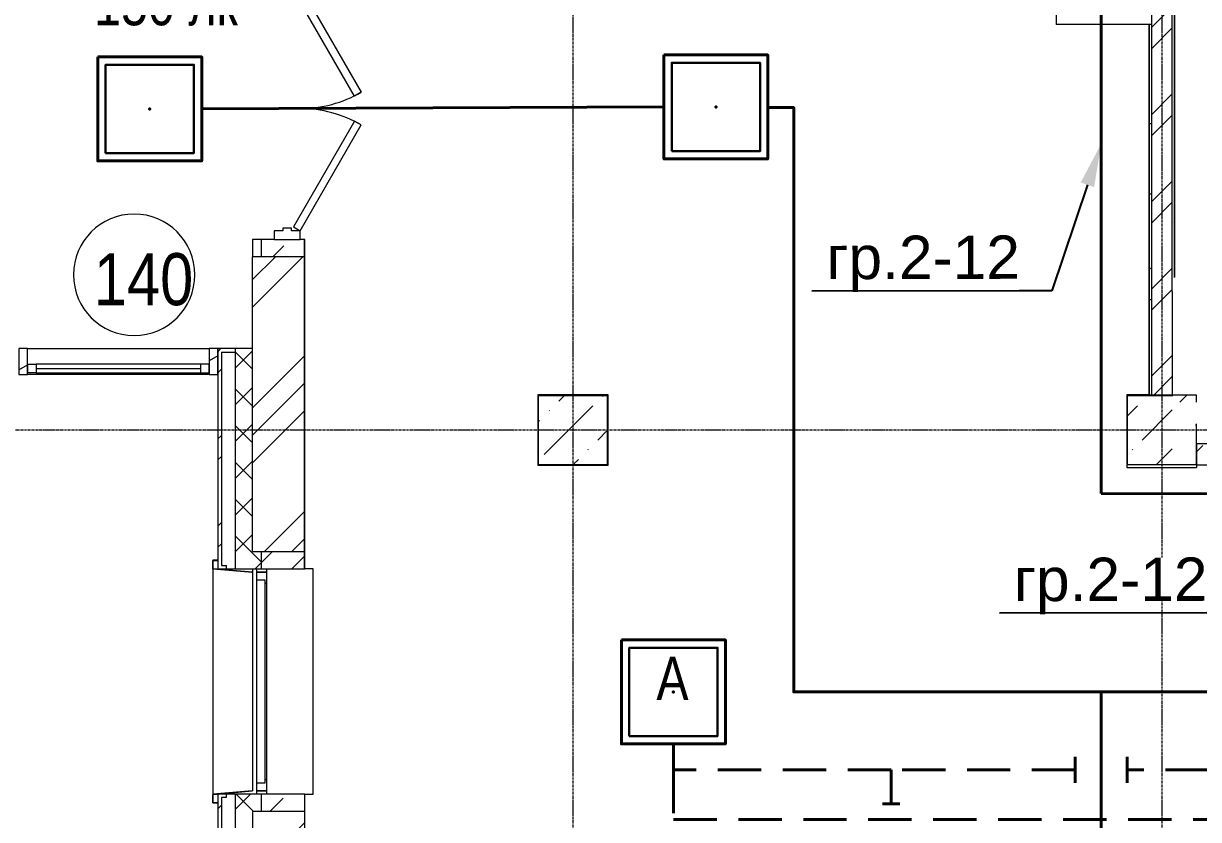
# Model space of a CAD drawing. Header units: metres. Extents: x 14298 to 227756, y -64870 to 286334.
# Drawn here: x 29490 to 36274, y -49532 to -44940 of the extents above; entities that cross this region are included whole.
import ezdxf
from ezdxf import colors
from ezdxf.entities.mleader import LeaderData, LeaderLine
from ezdxf.math import Vec2, Vec3

# ---------------------------------------------------------------- set-up
doc = ezdxf.new("R2010")
doc.units = ezdxf.units.M
for name, pattern in [('ADSK_Линия сетки', [21, 12, -3, 3, -3]), ('DASHED', [0.75, 0.5, -0.25]), ('HIDDEN2', [0.1875, 0.125, -0.0625])]:
    doc.linetypes.add(name, pattern=pattern)
for name, color, linetype, lineweight in [('A-AREA-IDEN', 7, 'Continuous', 9), ('A-DETL-THIN', 7, 'Continuous', 5), ('A-DOOR', 7, 'Continuous', 5), ('A-DOOR-FRAM', 7, 'Continuous', 13), ('A-GLAZ', 7, 'Continuous', 5), ('A-GLAZ-CWMG', 7, 'Continuous', 5), ('A-GLAZ-SILL', 7, 'Continuous', 5), ('A-WALL', 7, 'Continuous', 5), ('A-WALL-PATT', 7, 'Continuous', 18), ('I-WALL', 7, 'Continuous', 5), ('nadpisi', 84, 'Continuous', 13), ('S-COLS', 7, 'Continuous', 5), ('S-GRID', 7, 'Continuous', 9), ('ав осв', 1, 'HIDDEN2', 40), ('раб осв', 7, 'Continuous', 40), ('ЭЛ', 250, 'Continuous', 50), ('ЭЛ.сети', 5, 'Continuous', 100)]:
    doc.layers.add(name, color=color, linetype=linetype, lineweight=lineweight)
doc.styles.add('Arial', font='arial.ttf', dxfattribs={"width": 0.8, "height": 2.5})
doc.styles.add('GOST Common_I_1', font='ARIALN.TTF', dxfattribs={"height": 300})
doc.styles.add('ISOPEUR', font='isocpeui.ttf')
pattern_1 = [(45, (0, 0), (84.19025, 308.69666), [396.875, -79.375, 3.353, -76.022])]
pattern_2 = [(45, (0, 0), (-251.4472, 251.4472), []), (45, (0, 381), (-251.4472, 251.4472), [])]
pattern_3 = [(0, (0, 0), (812.8, 203.2), [33.528, -576.072, 33.528, -576.072, -3251.2]), (0, (0, 0), (812.8, 203.2), [-1219.2, 33.528, -1185.672, 33.528, -576.072, -1422.4]), (0, (0, 0), (812.8, 203.2), [-3048, 33.528, -372.872, 33.528, -982.472]), (120, (304.8, 101.6), (-582.37636, 602.30545), [33.528, -576.072, 33.528, -576.072, -3251.2]), (120, (304.8, 101.6), (-582.37636, 602.30545), [-1219.2, 33.528, -1185.672, 33.528, -576.072, -1422.4]), (120, (304.8, 101.6), (-582.37636, 602.30545), [-3048, 33.528, -372.872, 33.528, -982.472]), (240, (406.4, 508), (-230.42364, -805.50545), [33.528, -576.072, 33.528, -576.072, -3251.2]), (240, (406.4, 508), (-230.42364, -805.50545), [-1219.2, 33.528, -1185.672, 33.528, -576.072, -1422.4]), (240, (406.4, 508), (-230.42364, -805.50545), [-3048, 33.528, -372.872, 33.528, -982.472])]
pattern_4 = [(45, (0, 0), (-106.066, 106.066), []), (135, (0, 0), (-106.066, -106.066), [])]
pattern_5 = [(45, (0, 0), (38.89087, 251.0229), [300, -50, 10, -50])]

# ---------------------------------------------------------------- blocks, each defined once
blk = doc.blocks.new('КДП АПК - КР_rvt-1-1 этаж')
at = {"layer": 'S-COLS', "lineweight": 13}
h = blk.add_hatch(dxfattribs=at)
h.set_pattern_fill('FP_125', color=256, style=0, pattern_type=2)
h.set_pattern_definition(pattern_1)
h.paths.add_polyline_path([(32462.7, -46845.6), (32862.7, -46845.6), (32862.7, -46445.6), (32462.7, -46445.6)], flags=0)
h = blk.add_hatch(dxfattribs=at)
h.set_pattern_fill('FP_125', color=256, style=0, pattern_type=2)
h.set_pattern_definition(pattern_1)
h.paths.add_polyline_path([(36262.7, -46845.6), (36262.7, -46610.9), (36251.5, -46611.8), (36188.3, -46845.6), (36251.5, -46845.6)], flags=0)
h.paths.add_polyline_path([(36052.4, -46845.6), (36122.7, -46845.6), (36122.7, -46485.6), (36262.7, -46485.6), (36262.7, -46445.6), (35862.7, -46445.6), (35862.7, -46845.6)], flags=0)
for p, q in [((32862.7, -46445.6), (32462.7, -46445.6)), ((32462.7, -46445.6), (32462.7, -46845.6)), ((32862.7, -46845.6), (32862.7, -46445.6)), ((36262.7, -46445.6), (35862.7, -46445.6)), ((35862.7, -46445.6), (35862.7, -46845.6)), ((36262.7, -46485.6), (36262.7, -46445.6)), ((36262.7, -46845.6), (36262.7, -46610.9)), ((32462.7, -46845.6), (32862.7, -46845.6)), ((35862.7, -46845.6), (36122.7, -46845.6)), ((36188.3, -46845.6), (36262.7, -46845.6))]:
    blk.add_line(p, q, dxfattribs=at)
blk = doc.blocks.new('Окно 1-Распашное - С фрамугой_ один переплет с одинарным стеклопакетом - 21519-2003 - ОА С 2068-1168 Фр Л ГОСТ 21519-2003-1428059-1 этаж')
at = {"layer": 'A-GLAZ', "color": 36, "true_color": 0x804000}
for p, q in [((-650, 125), (-630, 125)), ((-650, 70), (-650, 125)), ((-630, 70), (-650, 70)), ((-630, 125), (-630, 70)), ((630, 125), (650, 125)), ((630, 70), (630, 125)), ((650, 70), (630, 70)), ((650, 125), (650, 70))]:
    blk.add_line(p, q, dxfattribs=at)
at = {"layer": 'A-GLAZ', "lineweight": 13}
for p, q in [((-630, 125), (-586, 125)), ((-630, 70), (-630, 125)), ((-568, 70), (-630, 70)), ((630, 70), (568, 70)), ((586, 125), (630, 125)), ((630, 125), (630, 70))]:
    blk.add_line(p, q, dxfattribs=at)
at = {"layer": 'A-GLAZ'}
for p, q in [((-586, 125), (586, 125)), ((-586, 78), (-586, 125)), ((586, 78), (-586, 78)), ((-568, 70), (-568, 78)), ((568, 70), (-568, 70)), ((568, 78), (568, 70)), ((586, 125), (586, 78))]:
    blk.add_line(p, q, dxfattribs=at)
blk = doc.blocks.new('Дверь-ВНУТРЕННЯЯ - ДГ 21-15-1886256-1 этаж')
at = {"layer": 'A-DOOR', "lineweight": 13}
for p, q in [((-705, 131.4), (-94.5, 483.9)), ((-94.5, 483.9), (-72, 444.9)), ((94.5, 483.9), (72, 444.9)), ((705, 131.4), (94.5, 483.9)), ((-72, 444.9), (-682.5, 92.4)), ((72, 444.9), (682.5, 92.4)), ((-682.5, 92.4), (-705, 131.4)), ((682.5, 92.4), (705, 131.4))]:
    blk.add_line(p, q, dxfattribs=at)
at = {"layer": 'A-DOOR'}
for centre, start, end in [((-705, 131.4), 0, 30), ((705, 131.4), 150, 180)]:
    blk.add_arc(centre, 705, start, end, dxfattribs=at)
at = {"layer": 'A-DOOR-FRAM'}
for p, q in [((-705, 131.4), (-755, 131.4)), ((-755, 131.4), (-755, -18.6)), ((-705, 81.6), (-705, 131.4)), ((-689.1, 81.6), (-705, 81.6)), ((-689.1, 30.6), (-689.1, 81.6)), ((705, 81.6), (689.1, 81.6)), ((689.1, 81.6), (689.1, 30.6)), ((705, 131.4), (705, 81.6)), ((755, 131.4), (705, 131.4)), ((755, -18.6), (755, 131.4)), ((-705, -18.6), (-705, 30.6)), ((-705, 30.6), (-689.1, 30.6)), ((689.1, 30.6), (705, 30.6)), ((705, 30.6), (705, -18.6)), ((-755, -18.6), (-705, -18.6)), ((705, -18.6), (755, -18.6))]:
    blk.add_line(p, q, dxfattribs=at)
blk = doc.blocks.new('AC-Подоконники1 - ПВХ-1858659-1 этаж')
at = {"layer": 'A-GLAZ-SILL'}
for p, q in [((-650, -223), (-650, -270)), ((-650, -270), (650, -270)), ((650, -270), (650, -223))]:
    blk.add_line(p, q, dxfattribs=at)
blk = doc.blocks.new('M_Тент витража777 - M_Тент витража одинарное справо-2678805-1 этаж')
at = {"layer": 'A-GLAZ', "lineweight": 13}
for p, q in [((-525, -20), (-525, 30)), ((-525, 30), (-475, 30)), ((-525, 30), (-525, -20)), ((-475, 30), (-475, -20)), ((-475, 4.6), (475, 4.6)), ((475, 30), (475, -20)), ((525, 30), (475, 30)), ((525, -20), (525, 30)), ((525, -20), (525, 30)), ((-475, -20), (-525, -20)), ((475, -20), (525, -20))]:
    blk.add_line(p, q, dxfattribs=at)
at = {"layer": 'A-GLAZ'}
for p, q in [((475, 30), (-475, 30)), ((-475, -20), (475, -20))]:
    blk.add_line(p, q, dxfattribs=at)
blk = doc.blocks.new('Прямоугольный импост - 50 x 150мм-2243404-1 этаж')
at = {"layer": 'A-GLAZ-CWMG'}
h = blk.add_hatch(dxfattribs=at)
h.set_pattern_fill('FP_130', color=256, style=0, pattern_type=2)
h.set_pattern_definition([(330, (-30612.65, -46935.67), (60, 103.92305), [])])
h.paths.add_polyline_path([(-50, 30), (0, 30), (0, -120), (-50, -120)], flags=0)
at = {"layer": 'A-GLAZ-CWMG', "lineweight": 18}
for p, q in [((-50, 30), (0, 30)), ((-50, -120), (-50, 30)), ((0, 30), (0, -120)), ((0, -120), (-50, -120))]:
    blk.add_line(p, q, dxfattribs=at)
blk = doc.blocks.new('Прямоугольный импост - 50 x 150мм-2243405-1 этаж')
at = {"layer": 'A-GLAZ-CWMG'}
h = blk.add_hatch(dxfattribs=at)
h.set_pattern_fill('FP_131', color=256, style=0, pattern_type=2)
h.set_pattern_definition([(210, (29462.65, -46935.67), (60, -103.92305), [])])
h.paths.add_polyline_path([(0, 30), (-50, 30), (-50, -120), (0, -120), (0, 24.9)], flags=0)
at = {"layer": 'A-GLAZ-CWMG', "lineweight": 18}
for p, q in [((-50, 30), (-50, -120)), ((-5.6, 30), (-50, 30)), ((0, 30), (-5.6, 30)), ((0, -120), (0, 30)), ((-50, -120), (-5.6, -120)), ((-5.6, -120), (0, -120))]:
    blk.add_line(p, q, dxfattribs=at)
blk = doc.blocks.new('Прямоугольный импост - 50 x 150мм-2243394-1 этаж')
at = {"layer": 'A-GLAZ-CWMG'}
for p, q in [((29512.7, -46815.6), (30562.7, -46815.6)), ((30562.7, -46965.6), (29512.7, -46965.6))]:
    blk.add_line(p, q, dxfattribs=at)
blk = doc.blocks.new('ПСС_Марка_помещения - Имя_2_5мм-224473-1 этаж')
at = {"layer": 'A-AREA-IDEN'}
for start, end in [(360, 180), (180, 360)]:
    blk.add_arc((-0.074, 0.039), 3.5, start, end, dxfattribs=at)
blk = doc.blocks.new('ARS.R UNI LED')
at = {"color": 5, "lineweight": 30, "ltscale": 100}
blk.add_lwpolyline([(2913222.7, 2072748.5), (2913732.7, 2072748.5), (2913732.7, 2073258.5), (2913222.7, 2073258.5)], close=True, dxfattribs=at)
at = {"color": 0, "lineweight": 40, "ltscale": 100}
blk.add_point((2913477.7, 2073003.5), dxfattribs=at)
at = {"layer": 'ЭЛ', "color": 5, "lineweight": 40, "ltscale": 10}
blk.add_lwpolyline([(2913177.7, 2073303.5), (2913777.7, 2073303.5), (2913777.7, 2072703.5), (2913177.7, 2072703.5)], close=True, dxfattribs=at)

msp = doc.modelspace()

# ---------------------------------------------------------------- hatches: boundary and pattern name
at = {"layer": 'A-WALL-PATT', "lineweight": 15, "true_color": 0x787878}
h = msp.add_hatch(dxfattribs=at)
h.set_pattern_fill('FP_114', color=8, style=0, pattern_type=2)
h.set_pattern_definition(pattern_4)
h.paths.add_polyline_path([(30812.6532, -55385.6443), (30812.6532, -53085.821), (30712.6532, -53085.821), (30712.6532, -55385.6443), (30763.6438, -55385.6443)], flags=0)
h.paths.add_polyline_path([(30763.6438, -51785.821), (30812.6532, -51785.821), (30812.6532, -49385.821), (30712.6532, -49385.821), (30712.6532, -51785.821)], flags=0)
h.paths.add_polyline_path([(30812.6532, -48085.821), (30812.6532, -46815.6443), (30712.6532, -46815.6443), (30712.6532, -48085.821), (30763.6438, -48085.821)], flags=0)
h.paths.add_polyline_path([(30763.6438, -44015.6443), (30812.6532, -44015.6443), (30812.6532, -42185.6443), (30712.6532, -42185.6443), (30712.6532, -44015.6443)], flags=0)
at = {"layer": 'A-WALL-PATT', "lineweight": 15}
h = msp.add_hatch(dxfattribs=at)
h.set_pattern_fill('FP_2', color=256, style=0, pattern_type=2)
h.set_pattern_definition([(45, (0, 0), (-449.013, 449.013), []), (45, (158.75, 0), (0, 898.0256), []), (45, (-158.75, 0), (0, 898.0256), [])])
h.paths.add_polyline_path([(30812.6532, -55385.6443), (31112.6532, -55385.6443), (31112.6532, -53185.821), (30812.6532, -53185.821), (30812.6532, -55353.691)], flags=0)
h.paths.add_polyline_path([(30812.6532, -51685.821), (31112.6532, -51685.821), (31112.6532, -49485.821), (30812.6532, -49485.821), (30812.6532, -50382.5185)], flags=0)
h.paths.add_polyline_path([(31112.6532, -47985.821), (31112.6532, -46285.821), (30812.6532, -46285.821), (30812.6532, -47985.821), (30862.6532, -47985.821)], flags=0)
h.paths.add_polyline_path([(31112.6532, -44575.821), (31112.6532, -42185.6443), (30812.6532, -42185.6443), (30812.6532, -44575.821), (30862.6532, -44575.821)], flags=0)
h = msp.add_hatch(dxfattribs=at)
h.set_pattern_fill('FP_1', color=256, style=0, pattern_type=2)
h.set_pattern_definition(pattern_2)
h.paths.add_polyline_path([(36002.6532, -47085.6443), (36122.6532, -47085.6443), (36122.6532, -42585.6443), (36002.6532, -42585.6443), (36002.6532, -47082.6443)], flags=0)
h = msp.add_hatch(dxfattribs=at)
h.set_pattern_fill('FP_81', color=256, style=0, pattern_type=2)
h.set_pattern_definition(pattern_3)
h.paths.add_polyline_path([(36122.6532, -46405.6437), (36134.6532, -46405.6437), (36134.6532, -42585.6443), (36122.6532, -42585.6443), (36122.6532, -46402.6437)], flags=0)
h = msp.add_hatch(dxfattribs=at)
h.set_pattern_fill('FP_81', color=256, style=0, pattern_type=2)
h.set_pattern_definition(pattern_3)
h.paths.add_polyline_path([(36134.6532, -46402.6437), (36137.6532, -46402.6437), (36137.6532, -42588.6443), (36134.6532, -42588.6443), (36134.6532, -46121.5135)], flags=0)
h = msp.add_hatch(dxfattribs=at)
h.set_pattern_fill('FP_81', color=256, style=0, pattern_type=2)
h.set_pattern_definition(pattern_3)
h.paths.add_polyline_path([(31115.6532, -49485.6443), (31115.6532, -49385.821), (31112.6532, -49385.821), (31112.6532, -49485.6443)], flags=0)
h.paths.add_polyline_path([(31112.6532, -48085.821), (31115.6532, -48085.821), (31115.6532, -46185.821), (31112.6532, -46185.821), (31112.6532, -47985.821)], flags=0)
h.paths.add_polyline_path([(31115.6532, -44675.821), (31115.6532, -43870.6446), (31112.6532, -43870.6446), (31112.6532, -44675.821)], flags=0)
h = msp.add_hatch(dxfattribs=at)
h.set_pattern_fill('FP_81', color=256, style=0, pattern_type=2)
h.set_pattern_definition(pattern_3)
h.paths.add_polyline_path([(35990.6532, -47082.6443), (35990.6532, -44945.6449), (35987.6532, -44945.6449), (35987.6532, -47082.6443)], flags=0)
h = msp.add_hatch(dxfattribs=at)
h.set_pattern_fill('FP_81', color=256, style=0, pattern_type=2)
h.set_pattern_definition(pattern_3)
h.paths.add_polyline_path([(36002.6532, -47085.6443), (36002.6532, -44945.6449), (35990.6532, -44945.6449), (35990.6532, -47085.6443)], flags=0)
h = msp.add_hatch(dxfattribs=at)
h.set_pattern_fill('FP_127', color=256, style=0, pattern_type=2)
h.set_pattern_definition(pattern_5)
h.paths.add_polyline_path([(30986.8657, -46285.821), (31112.6532, -46285.821), (31112.6532, -46185.821), (30862.6532, -46185.821), (30862.6532, -46285.821), (30937.6532, -46285.821)], flags=0)
h = msp.add_hatch(dxfattribs=at)
h.set_pattern_fill('FP_1', color=256, style=0, pattern_type=2)
h.set_pattern_definition(pattern_2)
h.paths.add_polyline_path([(30632.6532, -55385.6443), (30632.6532, -53105.821), (30662.6532, -53105.821), (30662.6532, -53085.821), (30612.6532, -53085.821), (30612.6532, -55385.6443)], flags=0)
h.paths.add_polyline_path([(30662.6532, -51785.821), (30662.6532, -51765.821), (30632.6532, -51765.821), (30632.6532, -49405.821), (30662.6532, -49405.821), (30662.6532, -49385.821), (30612.6532, -49385.821), (30612.6532, -51785.821)], flags=0)
h.paths.add_polyline_path([(30662.6532, -48085.821), (30662.6532, -48065.821), (30632.6532, -48065.821), (30632.6532, -46835.6443), (30712.6532, -46835.6443), (30712.6532, -46815.6443), (30612.6532, -46815.6443), (30612.6532, -48085.821)], flags=0)
h = msp.add_hatch(dxfattribs=at)
h.set_pattern_fill('FP_1', color=256, style=0, pattern_type=2)
h.set_pattern_definition([(45, (-935.26, 0), (-251.4472, 251.4472), []), (45, (-935.26, 381), (-251.4472, 251.4472), [])])
h.paths.add_polyline_path([(39526.6352, -47485.6443), (39526.6352, -47365.6443), (37346.9737, -47365.6443), (37346.9737, -47485.6443), (39348.1954, -47485.6443)])
h.paths.add_polyline_path([(36262.6532, -47494.9002), (37357.3948, -47485.6443), (37357.3948, -47365.6443), (36262.6532, -47374.9002)])
at = {"layer": 'A-WALL-PATT', "lineweight": 15, "true_color": 0x787878}
h = msp.add_hatch(dxfattribs=at)
h.set_pattern_fill('FP_114', color=8, style=0, pattern_type=2)
h.set_pattern_definition(pattern_4)
h.paths.add_polyline_path([(30812.6532, -48085.821), (30862.6532, -48085.821), (30862.6532, -47985.821), (30812.6532, -47985.821)], flags=0)
at = {"layer": 'A-WALL-PATT', "lineweight": 15}
h = msp.add_hatch(dxfattribs=at)
h.set_pattern_fill('FP_127', color=256, style=0, pattern_type=2)
h.set_pattern_definition(pattern_5)
h.paths.add_polyline_path([(30862.6532, -48085.821), (31112.6532, -48085.821), (31112.6532, -47985.821), (30862.6532, -47985.821)], flags=0)
h = msp.add_hatch(dxfattribs=at)
h.set_pattern_fill('FP_127', color=256, style=0, pattern_type=2)
h.set_pattern_definition(pattern_5)
h.paths.add_polyline_path([(30812.6532, -48105.821), (30812.6532, -48104.8172), (30583.6532, -48084.9042), (30583.6532, -48036.821), (30582.6532, -48035.821), (30582.6532, -48085.821), (30763.6438, -48101.5593)], flags=0)
h = msp.add_hatch(dxfattribs=at)
h.set_pattern_fill('FP_127', color=256, style=0, pattern_type=2)
h.set_pattern_definition(pattern_5)
h.paths.add_polyline_path([(30582.6532, -49435.821), (30583.6532, -49434.821), (30583.6532, -49386.7378), (30582.6532, -49385.821)], flags=0)
at = {"layer": 'A-WALL-PATT', "lineweight": 15, "true_color": 0x787878}
h = msp.add_hatch(dxfattribs=at)
h.set_pattern_fill('FP_114', color=8, style=0, pattern_type=2)
h.set_pattern_definition(pattern_4)
h.paths.add_polyline_path([(30812.6532, -49485.821), (30862.6532, -49485.821), (30862.6532, -49385.821), (30812.6532, -49385.821)], flags=0)
at = {"layer": 'A-WALL-PATT', "lineweight": 15}
h = msp.add_hatch(dxfattribs=at)
h.set_pattern_fill('FP_127', color=256, style=0, pattern_type=2)
h.set_pattern_definition(pattern_5)
h.paths.add_polyline_path([(31112.6532, -49485.821), (31112.6532, -49385.821), (30862.6532, -49385.821), (30862.6532, -49485.821)], flags=0)

# ---------------------------------------------------------------- linework, layer by layer
at = {"layer": 'A-DETL-THIN', "lineweight": 15}
msp.add_line((36122.6532, -46485.6437), (36122.6532, -47088.8995), dxfattribs=at)
at = {"layer": 'A-WALL', "lineweight": 15}
for p, q in [((36122.6532, -46402.6437), (36122.6532, -42585.6443)), ((36134.6532, -46405.6437), (36134.6532, -42585.6443)), ((36137.6532, -46402.6437), (36137.6532, -42588.6443)), ((35452.4521, -43855.6446), (35452.4521, -44945.6449)), ((36002.6532, -44865.6449), (36002.6532, -47082.6443)), ((36002.6532, -44945.6449), (35452.4521, -44945.6449)), ((35987.6532, -44948.6449), (35987.6532, -47082.6443)), ((35990.6532, -47085.6443), (35990.6532, -44945.6449)), ((30937.6532, -46185.821), (30812.6532, -46185.821)), ((30812.6532, -46185.821), (30812.6532, -46285.821)), ((30862.6532, -46185.821), (30862.6532, -46285.821)), ((31115.6532, -46185.821), (31087.6532, -46185.821)), ((31112.6532, -48085.821), (31112.6532, -46185.821)), ((31115.6532, -48085.821), (31115.6532, -46185.821)), ((30862.6532, -46285.821), (30812.6532, -46285.821)), ((30812.6532, -47985.821), (30812.6532, -46285.821)), ((31112.6532, -46285.821), (30862.6532, -46285.821)), ((36122.6532, -46405.6437), (36122.6532, -46402.6437)), ((36122.6532, -46485.6437), (36122.6532, -46405.6437)), ((30632.6532, -46835.6443), (30632.6532, -48065.821)), ((30632.6532, -46835.6443), (30712.6532, -46835.6443)), ((30712.6532, -46815.6443), (30712.6532, -48085.821)), ((30812.6532, -46815.6443), (30809.6532, -46815.6443)), ((32865.6532, -47082.6443), (32459.6532, -47082.6443)), ((32459.6532, -47082.6443), (32459.6532, -47488.6443)), ((32462.6532, -47085.6443), (32862.6532, -47085.6443)), ((32462.6532, -47485.6443), (32462.6532, -47085.6443)), ((32862.6532, -47085.6443), (32862.6532, -47485.6443)), ((32865.6532, -47488.6443), (32865.6532, -47082.6443)), ((35987.6532, -47082.6443), (35859.6532, -47082.6443)), ((35859.6532, -47082.6443), (35859.6532, -47500.6443)), ((35862.6532, -47085.6443), (36122.6532, -47085.6443)), ((35862.6532, -47485.6443), (35862.6532, -47085.6443)), ((36002.6532, -47082.6443), (36002.6532, -47085.6443)), ((37357.3948, -47365.6443), (36262.6532, -47365.6443)), ((36262.6532, -47365.6443), (36262.6532, -47500.6443)), ((32862.6532, -47485.6443), (32462.6532, -47485.6443)), ((35862.6532, -47485.6443), (35859.6532, -47485.6443)), ((36262.6532, -47485.6443), (35862.6532, -47485.6443)), ((36262.6532, -47485.6443), (37357.3948, -47485.6443)), ((32459.6532, -47488.6443), (32865.6532, -47488.6443)), ((35859.6532, -47500.6443), (36262.6532, -47500.6443)), ((30812.6532, -47985.821), (31112.6532, -47985.821)), ((30862.6532, -47985.821), (30862.6532, -48085.821)), ((30612.6532, -48035.821), (30582.6532, -48035.821)), ((30582.6532, -48035.821), (30582.6532, -48085.821)), ((30582.6532, -48085.821), (30812.6532, -48105.821)), ((30582.6532, -48085.821), (30582.6532, -49385.821)), ((30583.6532, -48084.9042), (30583.6532, -48036.821)), ((30583.6532, -48036.821), (30612.6532, -48036.821)), ((30812.6532, -48104.8172), (30583.6532, -48084.9042)), ((30632.6532, -48065.821), (30662.6532, -48065.821)), ((30662.6532, -48085.821), (30662.6532, -48065.821)), ((30812.6532, -48085.821), (30812.6532, -48104.8172)), ((30892.6532, -48085.821), (31115.6532, -48085.821)), ((30812.6532, -48105.821), (30812.6532, -48104.8172)), ((30812.6532, -48105.821), (30812.6532, -49365.821)), ((30812.6532, -49365.821), (30582.6532, -49385.821)), ((30583.6532, -49386.7378), (30812.6532, -49366.8248)), ((30812.6532, -49366.8248), (30812.6532, -49365.821)), ((30582.6532, -49385.821), (30582.6532, -49435.821)), ((30582.6532, -49435.821), (30612.6532, -49435.821)), ((30583.6532, -49434.821), (30583.6532, -49386.7378)), ((30612.6532, -49434.821), (30583.6532, -49434.821)), ((30632.6532, -49405.821), (30632.6532, -51765.821)), ((30662.6532, -49405.821), (30632.6532, -49405.821)), ((30662.6532, -49405.821), (30662.6532, -49385.821)), ((30712.6532, -49385.821), (30712.6532, -51785.821)), ((30862.6532, -49385.821), (30862.6532, -49485.821)), ((31115.6532, -49385.821), (30892.6532, -49385.821)), ((31112.6532, -49385.821), (31112.6532, -49485.6443)), ((31115.6532, -49482.6443), (31115.6532, -49385.821)), ((30812.6532, -49485.821), (30812.6532, -51685.821)), ((31112.6532, -49485.821), (30812.6532, -49485.821)), ((31112.6532, -49485.6443), (31112.6532, -50085.6443))]:
    msp.add_line(p, q, dxfattribs=at)
at = {"layer": 'I-WALL', "lineweight": 15}
for p, q in [((30809.6532, -46815.6443), (30612.6532, -46815.6443)), ((30612.6532, -46815.6443), (30612.6532, -48085.821)), ((30612.6532, -48085.821), (30837.6532, -48085.821)), ((30612.6532, -49385.821), (30612.6532, -49384.2161)), ((30837.6532, -49385.821), (30612.6532, -49385.821)), ((30612.6532, -49385.821), (30612.6532, -51785.821))]:
    msp.add_line(p, q, dxfattribs=at)
at = {"layer": 'S-GRID', "linetype": 'ADSK_Линия сетки', "lineweight": 15}
for p, q in [((32662.6532, -39335.6443), (32662.6532, -64052.4737)), ((36062.6532, -39335.6443), (36062.6532, -64052.4737)), ((45468.1606, -47285.6443), (28964.2024, -47285.6443))]:
    msp.add_line(p, q, dxfattribs=at)
at = {"layer": 'ав осв', "linetype": 'DASHED', "lineweight": 40, "ltscale": 500}
for points in [[(34499.7255, -49245.6547), (33242.8122, -49245.6547), (33242.8122, -49095.6443)], [(53742.8012, -49245.6547), (46082.8085, -49245.6547), (46082.8085, -49245.6547), (46082.8085, -49095.6469), (46082.8085, -49245.6547), (35862.6532, -49245.6547)], [(35562.6532, -49170.6547), (35562.6532, -49320.6547)], [(35862.6532, -49170.6547), (35862.6532, -49320.6547)], [(33242.8122, -49245.6547), (33242.8122, -49531.7369), (37112.6532, -49531.7369)], [(35562.6532, -49245.6547), (34499.7255, -49245.6547)], [(34499.7255, -49245.6547), (34499.7255, -49440.6495)], [(34449.7255, -49440.6495), (34549.7255, -49440.6495)]]:
    msp.add_lwpolyline(points, dxfattribs=at)
at = {"layer": 'раб осв', "color": 0, "lineweight": 40}
for points in [[(34057.6532, -43637.4676), (34057.6532, -44067.4676), (34057.6532, -44067.4676), (35712.6532, -44067.4676), (35712.6532, -47650.6443)], [(30519.502, -45432.4333), (33187.7363, -45421.5534)], [(33787.7363, -45425.1353), (33937.7363, -45425.1353), (33937.7363, -48795.6443), (37222.8122, -48795.6443)], [(35712.6532, -47650.6443), (37632.6532, -47656.6443), (37632.6532, -47656.6443), (37632.6532, -47656.6443), (37632.6532, -47656.6443), (41105.2037, -47675.6443), (41105.2037, -47675.6443), (41105.2037, -47675.6443), (45422.6532, -47656.6443), (45422.6532, -47656.6443), (45422.6532, -47656.6443), (51767.9986, -47656.6443), (51767.9986, -47276.6443), (51767.9986, -47656.6443), (51447.6532, -47656.6443)], [(35712.6532, -48795.6443), (35712.6532, -55900.6443), (34962.4318, -55900.6443)], [(35712.6532, -48795.6443), (35712.6532, -48795.6443)]]:
    msp.add_lwpolyline(points, dxfattribs=at)

# ---------------------------------------------------------------- block references
at = {"lineweight": 13}
msp.add_blockref('КДП АПК - КР_rvt-1-1 этаж', (0, -639.2559), dxfattribs=at)
at = {"layer": 'A-AREA-IDEN', "lineweight": 15, "xscale": 99.99999999999993, "yscale": 99.99999999999993, "zscale": 99.99999999999993}
msp.add_blockref('ПСС_Марка_помещения - Имя_2_5мм-224473-1 этаж', (30136.6586, -46393.3984), dxfattribs=at)
at = {"layer": 'A-DOOR', "lineweight": 15, "rotation": 269.9999999999999}
msp.add_blockref('Дверь-ВНУТРЕННЯЯ - ДГ 21-15-1886256-1 этаж', (30956.3032, -45430.821), dxfattribs=at)
at = {"layer": 'A-GLAZ', "lineweight": 15}
msp.add_blockref('M_Тент витража777 - M_Тент витража одинарное справо-2678805-1 этаж', (30037.6532, -46935.6677), dxfattribs=at)
at = {"layer": 'A-GLAZ', "lineweight": 15, "rotation": 89.99999999999993}
msp.add_blockref('Окно 1-Распашное - С фрамугой_ один переплет с одинарным стеклопакетом - 21519-2003 - ОА С 2068-1168 Фр Л ГОСТ 21519-2003-1428059-1 этаж', (30962.6532, -48735.821), dxfattribs=at)
at = {"layer": 'A-GLAZ', "color": 7, "lineweight": 15, "true_color": 0xffffff, "rotation": 89.99999999999977}
msp.add_blockref('AC-Подоконники1 - ПВХ-1858659-1 этаж', (30892.6532, -48735.821), dxfattribs=at)
at = {"layer": 'A-GLAZ-CWMG', "lineweight": 15, "rotation": 180}
msp.add_blockref('Прямоугольный импост - 50 x 150мм-2243405-1 этаж', (29462.6532, -46935.6677), dxfattribs=at)
at = {"layer": 'A-GLAZ-CWMG', "lineweight": 15}
msp.add_blockref('Прямоугольный импост - 50 x 150мм-2243394-1 этаж', (0, 0), dxfattribs=at)
at = {"layer": 'A-GLAZ-CWMG', "lineweight": 15, "extrusion": (0, 0, -1), "rotation": 180}
msp.add_blockref('Прямоугольный импост - 50 x 150мм-2243404-1 этаж', (-30612.6532, -46935.6677), dxfattribs=at)
at = {"layer": 'раб осв', "color": 0, "lineweight": 40, "ltscale": 100}
for p in [(-2883258.2031, -2118435.9824), (-2879989.9687, -2118425.1024), (-2880234.8929, -2121799.1934)]:
    msp.add_blockref('ARS.R UNI LED', p, dxfattribs=at)

# ---------------------------------------------------------------- texts
at = {"layer": 'A-AREA-IDEN', "lineweight": 15, "insert": (29896.9742, -46264.9384), "char_height": 300, "width": 577.215, "attachment_point": 1, "style": 'GOST Common_I_1'}
msp.add_mtext('140', dxfattribs=at)
at = {"layer": 'nadpisi', "color": 7, "char_height": 250, "style": 'Arial'}
for s, insert, width, attachment_point in [('150 лк', (29898.2269, -44700.3923), 1402.065175, 1), ('{\\C1;А}', (33237.3434, -48718.3877), 226.187696, 5)]:
    msp.add_mtext(s, dxfattribs=dict(at, insert=insert, width=width, attachment_point=attachment_point))

# ---------------------------------------------------------------- next in the draw order: leaders
at = {"layer": 'ЭЛ.сети', "color": 0, "lineweight": 5}
ml = msp.add_multileader_mtext('Standard', dxfattribs=at)
ml.set_content('{\\fArial|b0|i0|c204|p34;гр.2-12}', style='ISOPEUR')
ml.set_leader_properties()
ml.build(insert=Vec2(0, 0))
ml.multileader.update_dxf_attribs({"text_left_attachment_type": 6, "text_right_attachment_type": 6, "dogleg_length": 100, "arrow_head_size": 250})
ctx = ml.context
ctx.base_point, ctx.char_height, ctx.arrow_head_size, ctx.landing_gap_size, ctx.plane_origin, ctx.plane_x_axis, ctx.plane_y_axis = Vec3(34088.7799, -46484.1727), 250, 250, 37.4122, Vec3(-25559.8441, -3737.0314), Vec3(0.999998436, 0.001768603), Vec3(-0.001768603, 0.999998436)
ctx.left_attachment, ctx.right_attachment = 6, 6
notes = []
notes.append((ctx, [(1, (1, 1, 0), (35426.7203, -46481.8064), (-0.999998436, -0.001768603), 187.0608, [(0, [(35712.6532, -45633.6434)], 0, [])])]))
ctx.mtext.insert, ctx.mtext.text_direction, ctx.mtext.rotation, ctx.mtext.line_spacing_factor, ctx.mtext.flow_direction = Vec3(34125.6271, -46164.7005), Vec3(0.999998436, 0.001768603), 0.001768604, 0.8, 5
ctx.mtext.has_bg_fill, ctx.mtext.bg_color, ctx.mtext.bg_scale_factor, ctx.mtext.bg_transparency, ctx.mtext.use_window_bg_color = 1, -1073741824, 1, 0, 1
ml = msp.add_multileader_mtext('Standard', dxfattribs=at)
ml.set_content('{\\fArial|b0|i0|c204|p34;гр.2-12}', style='ISOPEUR')
ml.set_leader_properties()
ml.build(insert=Vec2(0, 0))
ml.multileader.update_dxf_attribs({"text_left_attachment_type": 6, "text_right_attachment_type": 6, "dogleg_length": 100, "arrow_head_size": 250})
ctx = ml.context
ctx.base_point, ctx.char_height, ctx.arrow_head_size, ctx.landing_gap_size, ctx.plane_origin, ctx.plane_x_axis, ctx.plane_y_axis = Vec3(35171.5224, -48341.8324), 250, 250, 37.4122, Vec3(-24477.1016, -6923.8069), Vec3(0.999998436, 0.001768603), Vec3(-0.001768603, 0.999998436)
ctx.left_attachment, ctx.right_attachment = 6, 6
notes.append((ctx, [(1, (1, 1, 0), (36509.4628, -48339.4661), (-0.999998436, -0.001768603), 187.0608, [(0, [(36795.3957, -48820.4189)], 0, [])])]))
ctx.mtext.insert, ctx.mtext.text_direction, ctx.mtext.rotation, ctx.mtext.line_spacing_factor, ctx.mtext.flow_direction = Vec3(35208.3696, -48022.3601), Vec3(0.999998436, 0.001768603), 0.001768604, 0.8, 5
ctx.mtext.has_bg_fill, ctx.mtext.bg_color, ctx.mtext.bg_scale_factor, ctx.mtext.bg_transparency, ctx.mtext.use_window_bg_color = 1, -1073741824, 1, 0, 1
for ctx, leaders in notes:
    for number, flags, end, landing, length, lines in leaders:
        leader = LeaderData()
        leader.index, (leader.has_last_leader_line, leader.has_dogleg_vector, leader.attachment_direction) = number, flags
        leader.last_leader_point, leader.dogleg_vector, leader.dogleg_length = Vec3(end), Vec3(landing), length
        for number, points, colour, breaks in lines:
            line = LeaderLine()
            line.index, line.vertices, line.color, line.breaks = number, Vec3.list(points), colors.encode_raw_color(colour), breaks
            leader.lines.append(line)
        ctx.leaders.append(leader)

doc.saveas('drawing.dxf')
